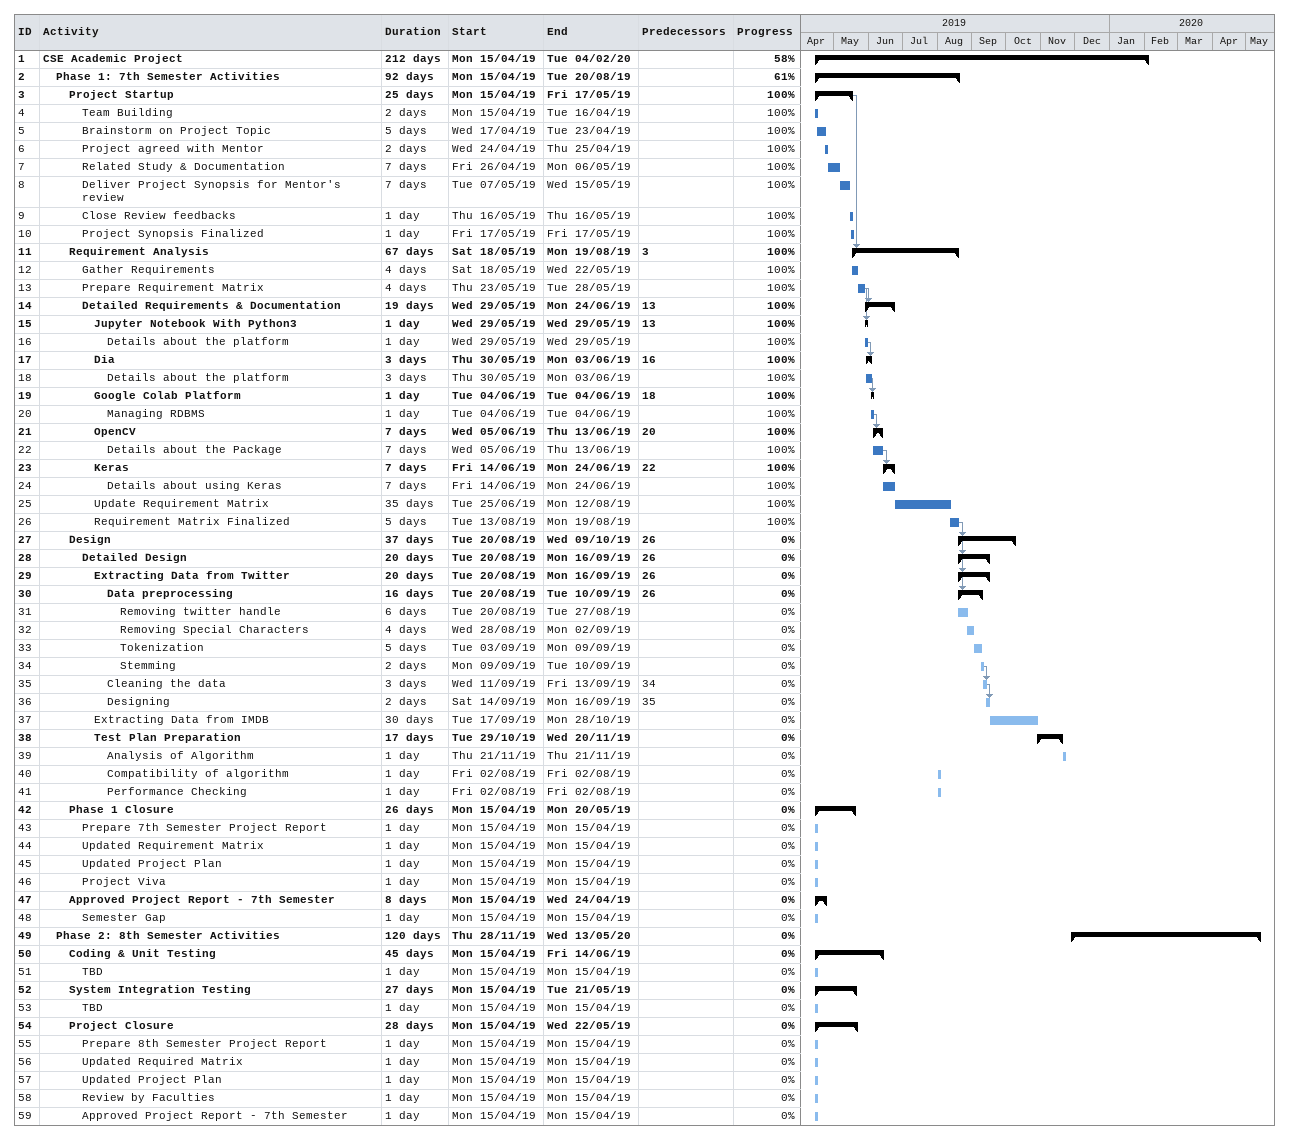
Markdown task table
| ID | Level | Task | Duration | Start | Finish | Predecessors | % complete |
|---|---|---|---|---|---|---|---|
| 1 | 1 | **CSE Academic Project** | 212d | 2019-04-15 | 2020-02-04 |  | 58 |
| 2 | 2 | **Phase 1: 7th Semester Activities** | 92d | 2019-04-15 | 2019-08-20 |  | 61 |
| 3 | 3 | **Project Startup** | 25d | 2019-04-15 | 2019-05-17 |  | 100 |
| 4 | 4 | Team Building | 2d | 2019-04-15 | 2019-04-16 |  | 100 |
| 5 | 4 | Brainstorm on Project Topic | 5d | 2019-04-17 | 2019-04-23 |  | 100 |
| 6 | 4 | Project agreed with Mentor | 2d | 2019-04-24 | 2019-04-25 |  | 100 |
| 7 | 4 | Related Study & Documentation | 7d | 2019-04-26 | 2019-05-06 |  | 100 |
| 8 | 4 | Deliver Project Synopsis for Mentor's review | 7d | 2019-05-07 | 2019-05-15 |  | 100 |
| 9 | 4 | Close Review feedbacks | 1d | 2019-05-16 | 2019-05-16 |  | 100 |
| 10 | 4 | Project Synopsis Finalized | 1d | 2019-05-17 | 2019-05-17 |  | 100 |
| 11 | 3 | **Requirement Analysis** | 67d | 2019-05-18 | 2019-08-19 | 3 | 100 |
| 12 | 4 | Gather Requirements | 4d | 2019-05-18 | 2019-05-22 |  | 100 |
| 13 | 4 | Prepare Requirement Matrix | 4d | 2019-05-23 | 2019-05-28 |  | 100 |
| 14 | 4 | **Detailed Requirements & Documentation** | 19d | 2019-05-29 | 2019-06-24 | 13 | 100 |
| 15 | 5 | **Jupyter Notebook With Python3** | 1d | 2019-05-29 | 2019-05-29 | 13 | 100 |
| 16 | 6 | Details about the platform | 1d | 2019-05-29 | 2019-05-29 |  | 100 |
| 17 | 5 | **Dia** | 3d | 2019-05-30 | 2019-06-03 | 16 | 100 |
| 18 | 6 | Details about the platform | 3d | 2019-05-30 | 2019-06-03 |  | 100 |
| 19 | 5 | **Google Colab Platform** | 1d | 2019-06-04 | 2019-06-04 | 18 | 100 |
| 20 | 6 | Managing RDBMS | 1d | 2019-06-04 | 2019-06-04 |  | 100 |
| 21 | 5 | **OpenCV** | 7d | 2019-06-05 | 2019-06-13 | 20 | 100 |
| 22 | 6 | Details about the Package | 7d | 2019-06-05 | 2019-06-13 |  | 100 |
| 23 | 5 | **Keras** | 7d | 2019-06-14 | 2019-06-24 | 22 | 100 |
| 24 | 6 | Details about using Keras | 7d | 2019-06-14 | 2019-06-24 |  | 100 |
| 25 | 5 | Update Requirement Matrix | 35d | 2019-06-25 | 2019-08-12 |  | 100 |
| 26 | 5 | Requirement Matrix Finalized | 5d | 2019-08-13 | 2019-08-19 |  | 100 |
| 27 | 3 | **Design** | 37d | 2019-08-20 | 2019-10-09 | 26 | 0 |
| 28 | 4 | **Detailed Design** | 20d | 2019-08-20 | 2019-09-16 | 26 | 0 |
| 29 | 5 | **Extracting Data from Twitter** | 20d | 2019-08-20 | 2019-09-16 | 26 | 0 |
| 30 | 6 | **Data preprocessing** | 16d | 2019-08-20 | 2019-09-10 | 26 | 0 |
| 31 | 7 | Removing twitter handle | 6d | 2019-08-20 | 2019-08-27 |  | 0 |
| 32 | 7 | Removing Special Characters | 4d | 2019-08-28 | 2019-09-02 |  | 0 |
| 33 | 7 | Tokenization | 5d | 2019-09-03 | 2019-09-09 |  | 0 |
| 34 | 7 | Stemming | 2d | 2019-09-09 | 2019-09-10 |  | 0 |
| 35 | 6 | Cleaning the data | 3d | 2019-09-11 | 2019-09-13 | 34 | 0 |
| 36 | 6 | Designing | 2d | 2019-09-14 | 2019-09-16 | 35 | 0 |
| 37 | 5 | Extracting Data from IMDB | 30d | 2019-09-17 | 2019-10-28 |  | 0 |
| 38 | 5 | **Test Plan Preparation** | 17d | 2019-10-29 | 2019-11-20 |  | 0 |
| 39 | 6 | Analysis of Algorithm | 1d | 2019-11-21 | 2019-11-21 |  | 0 |
| 40 | 6 | Compatibility of algorithm | 1d | 2019-08-02 | 2019-08-02 |  | 0 |
| 41 | 6 | Performance Checking | 1d | 2019-08-02 | 2019-08-02 |  | 0 |
| 42 | 3 | **Phase 1 Closure** | 26d | 2019-04-15 | 2019-05-20 |  | 0 |
| 43 | 4 | Prepare 7th Semester Project Report | 1d | 2019-04-15 | 2019-04-15 |  | 0 |
| 44 | 4 | Updated Requirement Matrix | 1d | 2019-04-15 | 2019-04-15 |  | 0 |
| 45 | 4 | Updated Project Plan | 1d | 2019-04-15 | 2019-04-15 |  | 0 |
| 46 | 4 | Project Viva | 1d | 2019-04-15 | 2019-04-15 |  | 0 |
| 47 | 3 | **Approved Project Report - 7th Semester** | 8d | 2019-04-15 | 2019-04-24 |  | 0 |
| 48 | 4 | Semester Gap | 1d | 2019-04-15 | 2019-04-15 |  | 0 |
| 49 | 2 | **Phase 2: 8th Semester Activities** | 120d | 2019-11-28 | 2020-05-13 |  | 0 |
| 50 | 3 | **Coding & Unit Testing** | 45d | 2019-04-15 | 2019-06-14 |  | 0 |
| 51 | 4 | TBD | 1d | 2019-04-15 | 2019-04-15 |  | 0 |
| 52 | 3 | **System Integration Testing** | 27d | 2019-04-15 | 2019-05-21 |  | 0 |
| 53 | 4 | TBD | 1d | 2019-04-15 | 2019-04-15 |  | 0 |
| 54 | 3 | **Project Closure** | 28d | 2019-04-15 | 2019-05-22 |  | 0 |
| 55 | 4 | Prepare 8th Semester Project Report | 1d | 2019-04-15 | 2019-04-15 |  | 0 |
| 56 | 4 | Updated Required Matrix | 1d | 2019-04-15 | 2019-04-15 |  | 0 |
| 57 | 4 | Updated Project Plan | 1d | 2019-04-15 | 2019-04-15 |  | 0 |
| 58 | 4 | Review by Faculties | 1d | 2019-04-15 | 2019-04-15 |  | 0 |
| 59 | 4 | Approved Project Report - 7th Semester | 1d | 2019-04-15 | 2019-04-15 |  | 0 |
